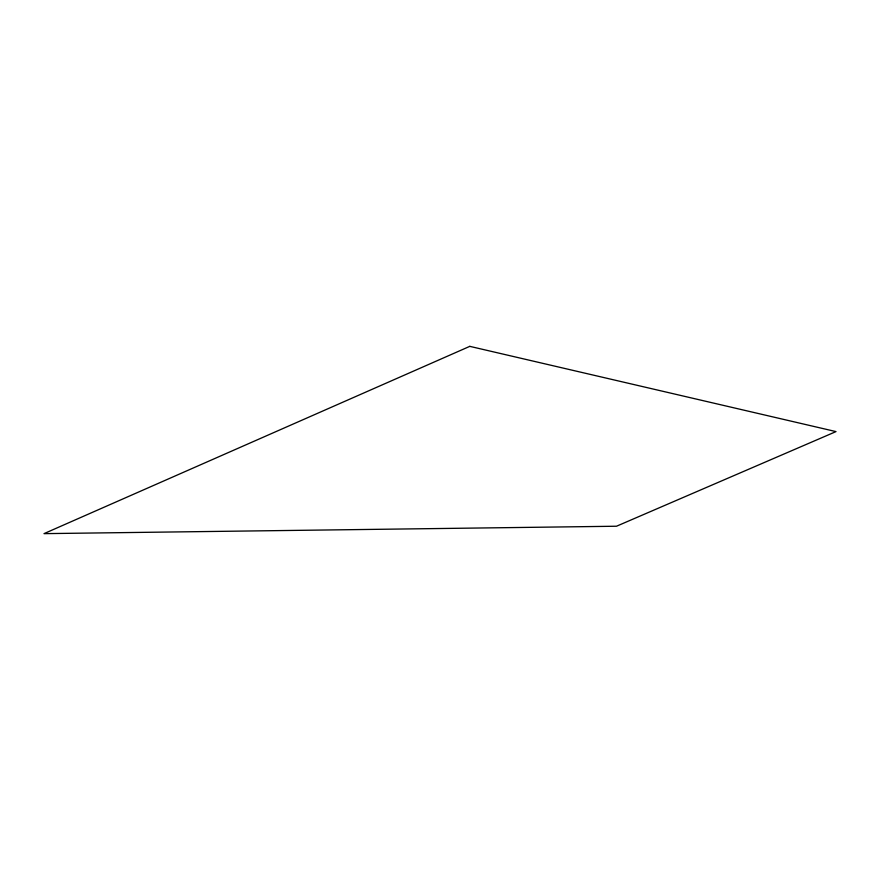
<?xml version="1.0" encoding="UTF-8"?>
<svg xmlns="http://www.w3.org/2000/svg" width="880" height="880" viewBox="0 0 880 880"><rect width="100%" height="100%" fill="white"/><g stroke="black" fill="none" stroke-linecap="round" stroke-linejoin="round"><path stroke-width="1.32" d="M469.788 346.357L44 533.643L616.495 526.229L836 431.596L469.788 346.357"/></g></svg>
